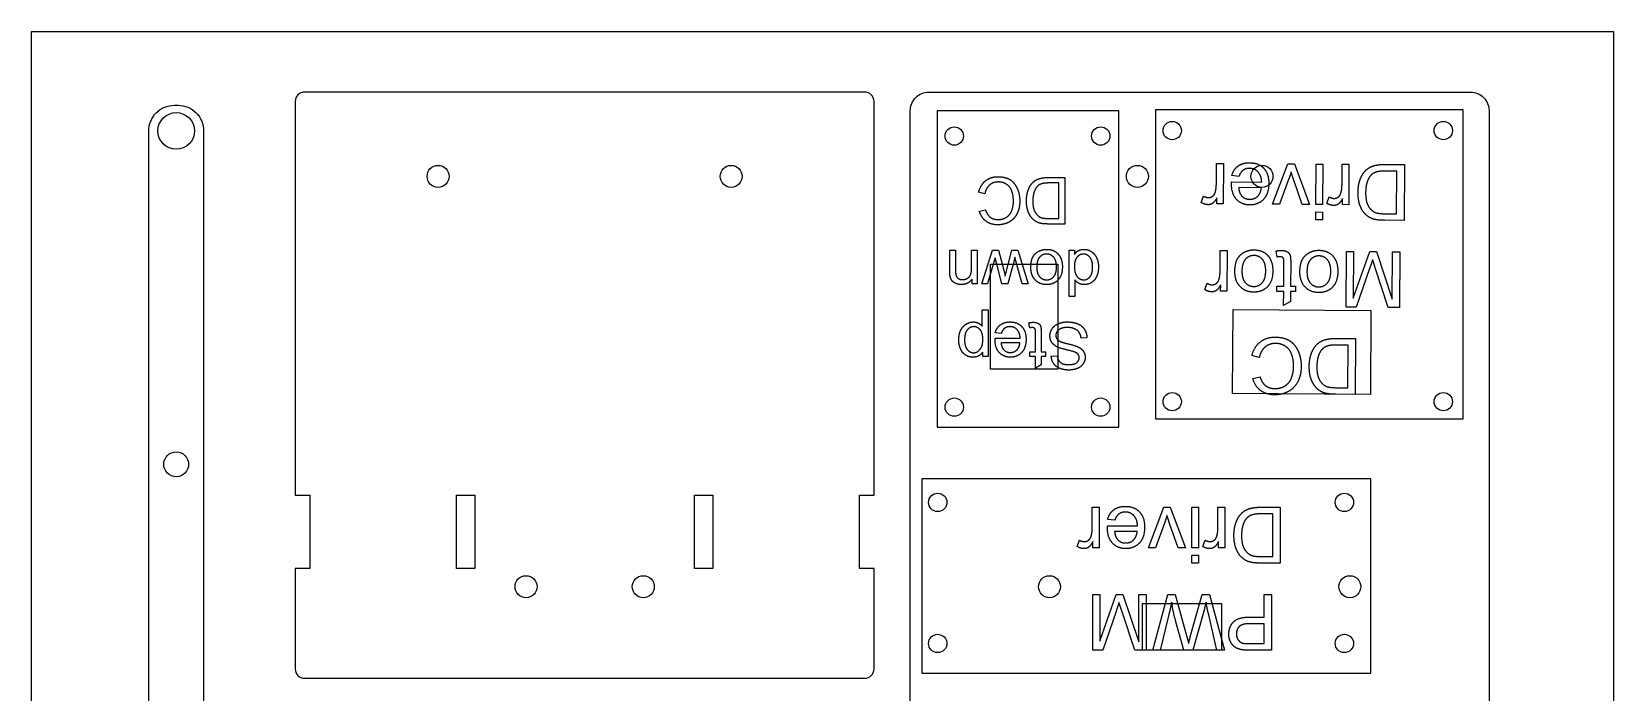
# Model space of a CAD drawing. Header units: inches. Extents: x -6.28 to 2.22, y -9.18 to 0.32.
# Drawn here: x -6.28 to 2.22, y -3.23 to 0.32 of the extents above; entities that cross this region are included whole.
import ezdxf

# ---------------------------------------------------------------- set-up
doc = ezdxf.new("R2010")
doc.units = ezdxf.units.IN
doc.layers.get('0').update_dxf_attribs({"linetype": 'CONTINUOUS'})

msp = doc.modelspace()

# ---------------------------------------------------------------- linework, layer by layer
for p, q in [((0.0896, -0.4969), (0.0903, -0.3832)), ((0.0903, -0.3832), (0.1272, -0.3834)), ((0.1272, -0.3834), (0.1258, -0.6007)), ((0.391, -0.6024), (0.4746, -0.3856)), ((0.4746, -0.3856), (0.509, -0.3859)), ((0.509, -0.3859), (0.5903, -0.6037)), ((0.624, -0.6039), (0.6254, -0.3866)), ((0.6254, -0.3866), (0.6623, -0.3868)), ((0.6623, -0.3868), (0.6609, -0.6042)), ((0.7649, -0.5013), (0.7656, -0.3875)), ((0.7656, -0.3875), (0.8024, -0.3877)), ((0.8024, -0.3877), (0.801, -0.6051)), ((0.9917, -0.389), (1.1, -0.3897)), ((1.0601, -0.4248), (0.996, -0.4244)), ((1.0586, -0.654), (1.0601, -0.4248)), ((1.1, -0.3897), (1.0981, -0.6897)), ((-0.8142, -0.4589), (-0.724, -0.4589)), ((-0.7571, -0.4884), (-0.8105, -0.4884)), ((-0.7571, -0.6794), (-0.7571, -0.4884)), ((-0.724, -0.4589), (-0.724, -0.7089)), ((0.1713, -0.4829), (0.3334, -0.484)), ((0.2106, -0.4539), (0.1726, -0.449)), ((0.478, -0.4704), (0.4288, -0.6027)), ((0.5514, -0.6035), (0.5056, -0.473)), ((-1.1546, -0.5466), (-1.1877, -0.5382)), ((0.0077, -0.593), (0.0206, -0.5589)), ((0.0926, -0.6005), (0.0928, -0.5676)), ((0.3312, -0.5143), (0.2098, -0.5135)), ((0.683, -0.5973), (0.6959, -0.5633)), ((0.7679, -0.6049), (0.7681, -0.5719)), ((-1.1834, -0.6404), (-1.1509, -0.6327)), ((-0.8096, -0.6794), (-0.7571, -0.6794)), ((0.1258, -0.6007), (0.0926, -0.6005)), ((0.4288, -0.6027), (0.391, -0.6024)), ((0.5903, -0.6037), (0.5514, -0.6035)), ((0.6235, -0.6866), (0.6238, -0.6442)), ((0.6238, -0.6442), (0.6606, -0.6445)), ((0.6609, -0.6042), (0.624, -0.6039)), ((0.6606, -0.6445), (0.6603, -0.6868)), ((0.801, -0.6051), (0.7679, -0.6049)), ((0.9956, -0.6536), (1.0586, -0.654)), ((-0.724, -0.7089), (-0.8101, -0.7089)), ((0.6603, -0.6868), (0.6235, -0.6866)), ((1.0981, -0.6897), (0.9947, -0.689)), ((-1.3427, -0.9605), (-1.3427, -0.8491)), ((-1.3427, -0.8491), (-1.312, -0.8491)), ((-1.312, -0.8491), (-1.312, -0.9593)), ((-1.2262, -0.948), (-1.2262, -0.8491)), ((-1.2262, -0.8491), (-1.1955, -0.8491)), ((-1.1955, -0.8491), (-1.1955, -1.0302)), ((-1.1698, -1.0302), (-1.1132, -0.8491)), ((-1.1132, -0.8491), (-1.0813, -0.8491)), ((-1.0813, -0.8491), (-1.0525, -0.9576)), ((-1.0455, -0.9884), (-1.0088, -0.8491)), ((-1.0088, -0.8491), (-0.9767, -0.8491)), ((-0.9767, -0.8491), (-0.9213, -1.0302)), ((-0.7008, -1.0991), (-0.7008, -0.8491)), ((-0.7008, -0.8491), (-0.6723, -0.8491)), ((-0.6723, -0.8491), (-0.6723, -0.872)), ((-1.1089, -0.9255), (-1.1399, -1.0302)), ((-1.0985, -0.8905), (-1.1089, -0.9255)), ((-1.0895, -0.9252), (-1.0985, -0.8905)), ((-1.0624, -1.0302), (-1.0895, -0.9252)), ((-1.002, -0.9241), (-1.0308, -1.0302)), ((-0.9819, -0.9257), (-0.9926, -0.8868)), ((-0.953, -1.0302), (-0.9819, -0.9257)), ((0.1097, -0.9653), (0.1104, -0.8515)), ((0.1104, -0.8515), (0.1473, -0.8518)), ((0.1473, -0.8518), (0.1459, -1.0691)), ((0.4157, -0.8864), (0.4106, -0.8539)), ((0.4518, -1.0424), (0.4526, -0.9153)), ((0.4892, -0.9176), (0.4884, -1.0426)), ((0.7869, -1.1559), (0.7888, -0.8559)), ((0.7888, -0.8559), (0.8271, -0.8561)), ((0.8271, -0.8561), (0.8254, -1.1072)), ((0.8254, -1.1072), (0.9142, -0.8567)), ((0.9142, -0.8567), (0.95, -0.8569)), ((0.95, -0.8569), (1.0352, -1.1129)), ((1.0352, -1.1129), (1.0368, -0.8575)), ((1.0368, -0.8575), (1.0751, -0.8577)), ((1.0751, -0.8577), (1.0731, -1.1577)), ((-1.2232, -1.0302), (-1.2232, -1.0045)), ((-1.0525, -0.9576), (-1.0455, -0.9884)), ((-0.6703, -1.0094), (-0.6703, -1.0991)), ((0.9134, -0.948), (0.8403, -1.1562)), ((1.0134, -1.1573), (0.9438, -0.9445)), ((-1.1955, -1.0302), (-1.2232, -1.0302)), ((-1.1399, -1.0302), (-1.1698, -1.0302)), ((-1.0308, -1.0302), (-1.0624, -1.0302)), ((-0.9213, -1.0302), (-0.953, -1.0302)), ((-0.6703, -1.0991), (-0.7008, -1.0991)), ((0.0278, -1.0614), (0.0407, -1.0273)), ((0.1127, -1.0689), (0.1129, -1.0359)), ((0.1459, -1.0691), (0.1127, -1.0689)), ((0.4146, -1.0708), (0.4147, -1.0422)), ((0.4516, -1.071), (0.4146, -1.0708)), ((0.4147, -1.0422), (0.4518, -1.0424)), ((0.4511, -1.147), (0.4516, -1.071)), ((0.4882, -1.0713), (0.4879, -1.1251)), ((0.5152, -1.0715), (0.4882, -1.0713)), ((0.4884, -1.0426), (0.5154, -1.0428)), ((0.5154, -1.0428), (0.5152, -1.0715)), ((-1.168, -1.258), (-1.168, -1.1699)), ((-1.168, -1.1699), (-1.1373, -1.1699)), ((-1.1373, -1.1699), (-1.1373, -1.4204)), ((0.4879, -1.1251), (0.4511, -1.147)), ((0.8403, -1.1562), (0.7869, -1.1559)), ((1.0731, -1.1577), (1.0134, -1.1573)), ((-0.9131, -1.2667), (-0.9175, -1.2396)), ((-1.0996, -1.322), (-0.9646, -1.322)), ((-1.067, -1.2976), (-1.0988, -1.2937)), ((-0.9663, -1.3472), (-1.0674, -1.3472)), ((-0.8822, -1.3965), (-0.8822, -1.2906)), ((-0.8517, -1.2923), (-0.8517, -1.3965)), ((-0.6058, -1.3196), (-0.637, -1.3223)), ((0.7296, -1.3237), (0.8379, -1.3244)), ((0.7979, -1.3596), (0.7339, -1.3592)), ((0.7965, -1.5888), (0.7979, -1.3596)), ((0.8379, -1.3244), (0.8359, -1.6244)), ((-1.1653, -1.4204), (-1.1653, -1.3969)), ((-1.1373, -1.4204), (-1.1653, -1.4204)), ((-0.9131, -1.4204), (-0.9131, -1.3965)), ((-0.9131, -1.3965), (-0.8822, -1.3965)), ((-0.8822, -1.4204), (-0.9131, -1.4204)), ((-0.8822, -1.4837), (-0.8822, -1.4204)), ((-0.8517, -1.3965), (-0.8292, -1.3965)), ((-0.8292, -1.4204), (-0.8517, -1.4204)), ((-0.8517, -1.4204), (-0.8517, -1.4652)), ((-0.8292, -1.3965), (-0.8292, -1.4204)), ((-0.7973, -1.4189), (-0.7655, -1.4165)), ((0.3205, -1.4263), (0.2809, -1.416)), ((-0.8517, -1.4652), (-0.8822, -1.4837)), ((0.2852, -1.5386), (0.3243, -1.5296)), ((0.7334, -1.5883), (0.7965, -1.5888)), ((0.8359, -1.6244), (0.7326, -1.6237)), ((-0.5775, -2.3446), (-0.5775, -2.2308)), ((-0.5775, -2.2308), (-0.5406, -2.2308)), ((-0.5406, -2.2308), (-0.5406, -2.4481)), ((-0.2754, -2.4481), (-0.1931, -2.2308)), ((-0.1931, -2.2308), (-0.1588, -2.2308)), ((-0.1588, -2.2308), (-0.0761, -2.4481)), ((-0.0423, -2.4481), (-0.0423, -2.2308)), ((-0.0423, -2.2308), (-0.0055, -2.2308)), ((-0.0055, -2.2308), (-0.0055, -2.4481)), ((0.0978, -2.3446), (0.0978, -2.2308)), ((0.0978, -2.2308), (0.1347, -2.2308)), ((0.1347, -2.2308), (0.1347, -2.4481)), ((0.324, -2.2308), (0.4322, -2.2308)), ((0.3925, -2.2662), (0.3285, -2.2662)), ((0.3925, -2.4954), (0.3925, -2.2662)), ((0.4322, -2.2308), (0.4322, -2.5308)), ((-0.4958, -2.3301), (-0.3337, -2.3301)), ((-0.4567, -2.3008), (-0.4948, -2.2961)), ((-0.3358, -2.3604), (-0.4571, -2.3604)), ((-0.1893, -2.3155), (-0.2376, -2.4481)), ((-0.115, -2.4481), (-0.1616, -2.318)), ((-0.6587, -2.4412), (-0.646, -2.407)), ((-0.5738, -2.4481), (-0.5738, -2.4152)), ((-0.5406, -2.4481), (-0.5738, -2.4481)), ((-0.2376, -2.4481), (-0.2754, -2.4481)), ((-0.0761, -2.4481), (-0.115, -2.4481)), ((-0.0055, -2.4481), (-0.0423, -2.4481)), ((0.0166, -2.4412), (0.0293, -2.407)), ((0.1015, -2.4481), (0.1015, -2.4152)), ((0.1347, -2.4481), (0.1015, -2.4481)), ((-0.0423, -2.5308), (-0.0423, -2.4885)), ((-0.0423, -2.4885), (-0.0055, -2.4885)), ((-0.0055, -2.5308), (-0.0423, -2.5308)), ((-0.0055, -2.4885), (-0.0055, -2.5308)), ((0.4322, -2.5308), (0.3289, -2.5308)), ((0.3295, -2.4954), (0.3925, -2.4954)), ((-0.5746, -2.999), (-0.5746, -2.699)), ((-0.5746, -2.699), (-0.5363, -2.699)), ((-0.5363, -2.699), (-0.5363, -2.9501)), ((-0.5363, -2.9501), (-0.4492, -2.699)), ((-0.4492, -2.699), (-0.4133, -2.699)), ((-0.4133, -2.699), (-0.3266, -2.9544)), ((-0.3266, -2.9544), (-0.3266, -2.699)), ((-0.3266, -2.699), (-0.2883, -2.699)), ((-0.2883, -2.699), (-0.2883, -2.999)), ((-0.2525, -2.999), (-0.1702, -2.699)), ((-0.1702, -2.699), (-0.132, -2.699)), ((-0.132, -2.699), (-0.0687, -2.9276)), ((-0.0505, -2.9276), (0.0131, -2.699)), ((0.0131, -2.699), (0.0536, -2.699)), ((0.0536, -2.699), (0.1333, -2.999)), ((0.3459, -2.821), (0.3459, -2.699)), ((0.3459, -2.699), (0.3856, -2.699)), ((0.3856, -2.699), (0.3856, -2.999)), ((-0.4494, -2.7903), (-0.5212, -2.999)), ((-0.3481, -2.999), (-0.4191, -2.7866)), ((0.0207, -2.7964), (-0.0364, -2.999)), ((0.0925, -2.999), (0.0469, -2.8024)), ((-0.1655, -2.8063), (-0.2126, -2.999)), ((-0.0843, -2.999), (-0.1273, -2.8472)), ((0.3459, -2.8564), (0.2683, -2.8564)), ((0.2689, -2.821), (0.3459, -2.821)), ((0.3459, -2.9636), (0.3459, -2.8564)), ((0.2691, -2.9636), (0.3459, -2.9636)), ((-0.5212, -2.999), (-0.5746, -2.999)), ((-0.2883, -2.999), (-0.3481, -2.999)), ((-0.2126, -2.999), (-0.2525, -2.999)), ((-0.0364, -2.999), (-0.0843, -2.999)), ((0.1333, -2.999), (0.0925, -2.999)), ((0.3856, -2.999), (0.2724, -2.999))]:
    msp.add_line(p, q)
for points in [[(2.2232, 0.3247), (2.2232, -9.1753), (-6.2768, -9.1753), (-6.2768, 0.3247)], [(-1.4098, -1.7997), (-0.4343, -1.7997), (-0.4343, -0.1), (-1.4098, -0.1)], [(-0.2379, -1.7554), (1.4154, -1.7554), (1.4154, -0.0958), (-0.2379, -0.0958)], [(-1.1238, -0.9255), (-0.7627, -0.9255), (-0.7627, -1.4893), (-1.1238, -1.4893)], [(0.1799, -1.1688), (0.9203, -1.1736), (0.9174, -1.6249), (0.177, -1.6202)], [(0.9196, -2.0787), (-1.4933, -2.0787), (-1.4933, -3.1228), (0.9196, -3.1228)], [(-3.9941, -2.5591), (-3.9941, -2.1654), (-3.8957, -2.1654), (-3.8957, -2.5591)], [(-2.7146, -2.5591), (-2.7146, -2.1654), (-2.6161, -2.1654), (-2.6161, -2.5591)], [(-0.3066, -2.7471), (0.1176, -2.7471), (0.1176, -2.999), (-0.3066, -2.999)]]:
    msp.add_lwpolyline(points, close=True)
for points in [[(-4.7815, -2.5591), (-4.8602, -2.5591), (-4.8602, -3.0996, 0.414214), (-4.8102, -3.1496), (-1.8, -3.1496, 0.414214), (-1.75, -3.0996), (-1.75, -2.5591), (-1.8287, -2.5591), (-1.8287, -2.1654), (-1.75, -2.1654), (-1.75, -0.05, 0.414214), (-1.8, 0), (-4.8102, 0, 0.414214), (-4.8602, -0.05), (-4.8602, -2.1654), (-4.7815, -2.1654)], [(-5.3524, -3.7913, -0.414214), (-5.4902, -3.9291), (-5.5098, -3.9291, -0.414214), (-5.6476, -3.7913), (-5.6476, -0.2087, -0.414214), (-5.5098, -0.0709), (-5.4902, -0.0709, -0.414214), (-5.3524, -0.2087)]]:
    msp.add_lwpolyline(points, format="xyb", close=True)
msp.add_lwpolyline([(-1.5551, -5.4118), (-1.5551, -0.1, -0.414214), (-1.4551, 0), (1.4551, 0, -0.414214), (1.5551, -0.1), (1.5551, -5.4118, -0.414214)], format="xyb")
for centre, radius in [((-5.5, -0.2087), 0.0984), ((-0.1476, -0.2067), 0.0492), ((1.3091, -0.2067), 0.0492), ((-1.3189, -0.2362), 0.0492), ((-0.5315, -0.2362), 0.0492), ((-4.0925, -0.4528), 0.0591), ((-2.5177, -0.4528), 0.0591), ((-0.3346, -0.4528), 0.0591), ((0.3346, -0.4528), 0.0591), ((-0.1476, -1.6634), 0.0492), ((1.3091, -1.6634), 0.0492), ((-1.3189, -1.6929), 0.0492), ((-0.5315, -1.6929), 0.0492), ((-5.5, -2), 0.0669), ((-1.4075, -2.2047), 0.0492), ((0.7776, -2.2047), 0.0492), ((-3.6201, -2.6575), 0.0591), ((-2.9902, -2.6575), 0.0591), ((-0.8071, -2.6575), 0.0591), ((0.8071, -2.6575), 0.0591), ((-1.4075, -2.9626), 0.0492), ((0.7776, -2.9626), 0.0492)]:
    msp.add_circle(centre, radius)
for points in [[(0.1726, -0.449), (0.1818, -0.4157), (0.2063, -0.3974)], [(0.2063, -0.3974), (0.2307, -0.3792), (0.2686, -0.3794)], [(0.2335, -0.4201), (0.2191, -0.4307), (0.2106, -0.4539)], [(0.2682, -0.4097), (0.2479, -0.4096), (0.2335, -0.4201)], [(0.3135, -0.429), (0.2954, -0.4099), (0.2682, -0.4097)], [(0.2686, -0.3794), (0.3163, -0.3797), (0.344, -0.4093)], [(0.344, -0.4093), (0.3718, -0.4388), (0.3714, -0.4918)], [(0.8801, -0.4356), (0.8927, -0.4184), (0.9076, -0.4086)], [(0.9076, -0.4086), (0.9225, -0.3987), (0.9435, -0.3938)], [(0.9435, -0.3938), (0.9645, -0.3888), (0.9917, -0.389)], [(0.996, -0.4244), (0.9663, -0.4242), (0.9494, -0.4296)], [(-1.1877, -0.5382), (-1.1773, -0.4975), (-1.1503, -0.4761)], [(-1.1285, -0.499), (-1.1478, -0.515), (-1.1546, -0.5466)], [(-1.1503, -0.4761), (-1.1232, -0.4547), (-1.0842, -0.4547)], [(-1.0815, -0.483), (-1.1093, -0.483), (-1.1285, -0.499)], [(-1.0842, -0.4547), (-1.0438, -0.4547), (-1.0184, -0.4711)], [(-1.039, -0.4947), (-1.0586, -0.483), (-1.0815, -0.483)], [(-1.0101, -0.5303), (-1.0194, -0.5065), (-1.039, -0.4947)], [(-1.0184, -0.4711), (-0.9931, -0.4876), (-0.9799, -0.5188)], [(-0.9241, -0.5348), (-0.9174, -0.5128), (-0.907, -0.4984)], [(-0.907, -0.4984), (-0.8966, -0.484), (-0.8842, -0.4757)], [(-0.8717, -0.506), (-0.8835, -0.5178), (-0.89, -0.5376)], [(-0.8842, -0.4757), (-0.8719, -0.4675), (-0.8544, -0.4632)], [(-0.8493, -0.493), (-0.8633, -0.4976), (-0.8717, -0.506)], [(-0.8544, -0.4632), (-0.8369, -0.4589), (-0.8142, -0.4589)], [(-0.8105, -0.4884), (-0.8352, -0.4884), (-0.8493, -0.493)], [(0.0832, -0.5399), (0.0894, -0.5203), (0.0896, -0.4969)], [(0.1711, -0.4928), (0.1711, -0.4895), (0.1713, -0.4829)], [(0.1981, -0.5764), (0.1707, -0.5466), (0.1711, -0.4928)], [(0.3334, -0.484), (0.3316, -0.4482), (0.3135, -0.429)], [(0.3714, -0.4918), (0.3711, -0.5466), (0.3426, -0.5767)], [(0.4919, -0.4291), (0.4869, -0.4463), (0.478, -0.4704)], [(0.5056, -0.473), (0.4981, -0.4519), (0.4919, -0.4291)], [(0.7585, -0.5442), (0.7647, -0.5246), (0.7649, -0.5013)], [(0.851, -0.5397), (0.8512, -0.5055), (0.8594, -0.4792)], [(0.8594, -0.4792), (0.8675, -0.4528), (0.8801, -0.4356)], [(0.9002, -0.4828), (0.8921, -0.5066), (0.8919, -0.5406)], [(0.9224, -0.445), (0.9082, -0.459), (0.9002, -0.4828)], [(0.9494, -0.4296), (0.9325, -0.435), (0.9224, -0.445)], [(-1.0008, -0.586), (-1.0008, -0.5541), (-1.0101, -0.5303)], [(-1.0086, -0.634), (-1.0008, -0.6107), (-1.0008, -0.586)], [(-0.9667, -0.5858), (-0.9667, -0.6249), (-0.9816, -0.6539)], [(-0.9799, -0.5188), (-0.9667, -0.55), (-0.9667, -0.5858)], [(-0.9307, -0.5853), (-0.9307, -0.5568), (-0.9241, -0.5348)], [(-0.9209, -0.6447), (-0.9307, -0.6187), (-0.9307, -0.5853)], [(-0.89, -0.5376), (-0.8966, -0.5575), (-0.8966, -0.5858)], [(-0.8966, -0.5858), (-0.8966, -0.625), (-0.8837, -0.6461)], [(0.0455, -0.6051), (0.0269, -0.605), (0.0077, -0.593)], [(0.0206, -0.5589), (0.0341, -0.567), (0.0476, -0.5671)], [(0.0476, -0.5671), (0.0597, -0.5671), (0.0693, -0.5599)], [(0.0928, -0.5676), (0.08, -0.5906), (0.0692, -0.5979)], [(0.0693, -0.5599), (0.079, -0.5527), (0.0832, -0.5399)], [(0.2692, -0.6066), (0.2256, -0.6063), (0.1981, -0.5764)], [(0.2098, -0.5135), (0.2121, -0.5409), (0.2235, -0.5547)], [(0.2235, -0.5547), (0.2409, -0.5761), (0.269, -0.5763)], [(0.269, -0.5763), (0.2943, -0.5764), (0.3117, -0.5596)], [(0.3426, -0.5767), (0.3142, -0.6068), (0.2692, -0.6066)], [(0.3117, -0.5596), (0.3291, -0.5427), (0.3312, -0.5143)], [(0.6959, -0.5633), (0.7094, -0.5713), (0.7229, -0.5714)], [(0.7229, -0.5714), (0.735, -0.5715), (0.7446, -0.5643)], [(0.7681, -0.5719), (0.7553, -0.5949), (0.7445, -0.6022)], [(0.7446, -0.5643), (0.7543, -0.5571), (0.7585, -0.5442)], [(0.8623, -0.6111), (0.8507, -0.5798), (0.851, -0.5397)], [(0.8919, -0.5406), (0.8916, -0.5876), (0.9069, -0.613)], [(-1.1478, -0.6941), (-1.1734, -0.675), (-1.1834, -0.6404)], [(-1.1509, -0.6327), (-1.1422, -0.66), (-1.1256, -0.6724)], [(-1.1256, -0.6724), (-1.1091, -0.6849), (-1.084, -0.6849)], [(-1.084, -0.6849), (-1.0552, -0.6849), (-1.0358, -0.6711)], [(-1.0358, -0.6711), (-1.0165, -0.6573), (-1.0086, -0.634)], [(-0.9816, -0.6539), (-0.9965, -0.683), (-1.0241, -0.6981)], [(-0.8913, -0.6874), (-0.9111, -0.6707), (-0.9209, -0.6447)], [(-0.8837, -0.6461), (-0.8708, -0.6671), (-0.8524, -0.6743)], [(-0.8524, -0.6743), (-0.8391, -0.6794), (-0.8096, -0.6794)], [(0.0692, -0.5979), (0.0584, -0.6052), (0.0455, -0.6051)], [(0.7208, -0.6095), (0.7022, -0.6093), (0.683, -0.5973)], [(0.7445, -0.6022), (0.7337, -0.6095), (0.7208, -0.6095)], [(0.8975, -0.6626), (0.8739, -0.6424), (0.8623, -0.6111)], [(0.9413, -0.6843), (0.9156, -0.6782), (0.8975, -0.6626)], [(0.9069, -0.613), (0.9222, -0.6384), (0.9442, -0.6471)], [(0.9442, -0.6471), (0.9602, -0.6534), (0.9956, -0.6536)], [(-1.0847, -0.7132), (-1.1222, -0.7132), (-1.1478, -0.6941)], [(-1.0241, -0.6981), (-1.0516, -0.7132), (-1.0847, -0.7132)], [(-0.8546, -0.7053), (-0.8761, -0.7004), (-0.8913, -0.6874)], [(-0.8101, -0.7089), (-0.8393, -0.7089), (-0.8546, -0.7053)], [(0.9947, -0.689), (0.9597, -0.6888), (0.9413, -0.6843)], [(-0.8663, -0.8561), (-0.8463, -0.845), (-0.8226, -0.845)], [(-0.8226, -0.845), (-0.7846, -0.845), (-0.7611, -0.8694)], [(-0.6723, -0.872), (-0.6551, -0.845), (-0.6217, -0.845)], [(-0.6217, -0.845), (-0.6, -0.845), (-0.5819, -0.857)], [(0.2392, -0.8607), (0.2633, -0.8476), (0.2918, -0.8478)], [(0.2918, -0.8478), (0.3374, -0.8481), (0.3654, -0.8775)], [(-0.9926, -0.8868), (-0.9933, -0.8897), (-1.002, -0.9241)], [(-0.9073, -0.9422), (-0.9073, -0.9073), (-0.8969, -0.8872)], [(-0.8969, -0.8872), (-0.8864, -0.8672), (-0.8663, -0.8561)], [(-0.8606, -0.8876), (-0.8758, -0.905), (-0.8758, -0.9407)], [(-0.8226, -0.8703), (-0.8454, -0.8703), (-0.8606, -0.8876)], [(-0.7844, -0.8876), (-0.7996, -0.8703), (-0.8226, -0.8703)], [(-0.7692, -0.9397), (-0.7692, -0.9049), (-0.7844, -0.8876)], [(-0.7611, -0.8694), (-0.7377, -0.8938), (-0.7377, -0.9397)], [(-0.6588, -0.8867), (-0.6729, -0.9032), (-0.6729, -0.9369)], [(-0.6246, -0.8703), (-0.6447, -0.8703), (-0.6588, -0.8867)], [(-0.59, -0.8875), (-0.6046, -0.8703), (-0.6246, -0.8703)], [(-0.5753, -0.9395), (-0.5753, -0.9047), (-0.59, -0.8875)], [(-0.5819, -0.857), (-0.5637, -0.8689), (-0.5537, -0.8903)], [(-0.5537, -0.8903), (-0.5438, -0.9117), (-0.5438, -0.9395)], [(0.1893, -0.9638), (0.1896, -0.9218), (0.2023, -0.8978)], [(0.2023, -0.8978), (0.2151, -0.8739), (0.2392, -0.8607)], [(0.2458, -0.8986), (0.2275, -0.9194), (0.2272, -0.9622)], [(0.2916, -0.8781), (0.2642, -0.8779), (0.2458, -0.8986)], [(0.3373, -0.8991), (0.3192, -0.8782), (0.2916, -0.8781)], [(0.3551, -0.9618), (0.3554, -0.92), (0.3373, -0.8991)], [(0.3654, -0.8775), (0.3933, -0.907), (0.3929, -0.962)], [(0.4106, -0.8539), (0.4262, -0.8507), (0.4385, -0.8508)], [(0.4319, -0.8851), (0.4258, -0.8851), (0.4157, -0.8864)], [(0.4445, -0.8878), (0.4401, -0.8852), (0.4319, -0.8851)], [(0.4385, -0.8508), (0.4585, -0.8509), (0.4695, -0.8573)], [(0.4508, -0.895), (0.4489, -0.8905), (0.4445, -0.8878)], [(0.4526, -0.9153), (0.4527, -0.8996), (0.4508, -0.895)], [(0.4695, -0.8573), (0.4806, -0.8637), (0.485, -0.8741)], [(0.485, -0.8741), (0.4894, -0.8844), (0.4892, -0.9176)], [(0.5388, -0.966), (0.5391, -0.9241), (0.5518, -0.9001)], [(0.5518, -0.9001), (0.5646, -0.8761), (0.5887, -0.863)], [(0.5953, -0.9009), (0.577, -0.9216), (0.5767, -0.9644)], [(0.5887, -0.863), (0.6128, -0.8498), (0.6413, -0.85)], [(0.6411, -0.8803), (0.6137, -0.8801), (0.5953, -0.9009)], [(0.6868, -0.9014), (0.6687, -0.8805), (0.6411, -0.8803)], [(0.6413, -0.85), (0.6869, -0.8503), (0.7149, -0.8798)], [(0.7046, -0.964), (0.7049, -0.9223), (0.6868, -0.9014)], [(0.7149, -0.8798), (0.7428, -0.9092), (0.7425, -0.9642)], [(0.9297, -0.9), (0.9245, -0.9163), (0.9134, -0.948)], [(0.9438, -0.9445), (0.9341, -0.9147), (0.9297, -0.9)], [(-1.341, -0.9903), (-1.3427, -0.9818), (-1.3427, -0.9605)], [(-1.3315, -1.013), (-1.3383, -1.0034), (-1.341, -0.9903)], [(-1.3109, -1.0284), (-1.3246, -1.0225), (-1.3315, -1.013)], [(-1.312, -0.9593), (-1.312, -0.978), (-1.3084, -0.9873)], [(-1.3084, -0.9873), (-1.3049, -0.9966), (-1.2957, -1.0022)], [(-1.2957, -1.0022), (-1.2866, -1.0077), (-1.2743, -1.0077)], [(-1.2232, -1.0045), (-1.2431, -1.0343), (-1.2808, -1.0343)], [(-1.2743, -1.0077), (-1.2547, -1.0077), (-1.2405, -0.9953)], [(-1.2405, -0.9953), (-1.2262, -0.9828), (-1.2262, -0.948)], [(-0.8836, -1.0098), (-0.9073, -0.9854), (-0.9073, -0.9422)], [(-0.8226, -1.0343), (-0.8599, -1.0343), (-0.8836, -1.0098)], [(-0.8758, -0.9407), (-0.8758, -0.9743), (-0.8605, -0.9916)], [(-0.8605, -0.9916), (-0.8453, -1.0089), (-0.8226, -1.0089)], [(-0.8226, -1.0089), (-0.7996, -1.0089), (-0.7844, -0.9917)], [(-0.7656, -1.0142), (-0.789, -1.0343), (-0.8226, -1.0343)], [(-0.7844, -0.9917), (-0.7692, -0.9744), (-0.7692, -0.9397)], [(-0.7377, -0.9397), (-0.7377, -0.99), (-0.7656, -1.0142)], [(-0.6729, -0.9369), (-0.6729, -0.9741), (-0.6585, -0.9915)], [(-0.6495, -1.0274), (-0.6623, -1.0205), (-0.6703, -1.0094)], [(-0.6585, -0.9915), (-0.6442, -1.0089), (-0.6232, -1.0089)], [(-0.6232, -1.0089), (-0.6028, -1.0089), (-0.589, -0.9922)], [(-0.589, -0.9922), (-0.5753, -0.9755), (-0.5753, -0.9395)], [(-0.5528, -0.9887), (-0.5618, -1.0108), (-0.5799, -1.0225)], [(-0.5438, -0.9395), (-0.5438, -0.9666), (-0.5528, -0.9887)], [(0.0894, -1.0283), (0.0991, -1.0211), (0.1033, -1.0082)], [(0.1033, -1.0082), (0.1095, -0.9886), (0.1097, -0.9653)], [(0.2172, -1.0451), (0.189, -1.0155), (0.1893, -0.9638)], [(0.2272, -0.9622), (0.2269, -1.0025), (0.2451, -1.0234)], [(0.3365, -1.0241), (0.3548, -1.0035), (0.3551, -0.9618)], [(0.3929, -0.962), (0.3926, -1.0224), (0.3588, -1.0512)], [(0.5668, -1.0473), (0.5385, -1.0178), (0.5388, -0.966)], [(0.5767, -0.9644), (0.5764, -1.0047), (0.5946, -1.0256)], [(0.686, -1.0263), (0.7043, -1.0057), (0.7046, -0.964)], [(0.7425, -0.9642), (0.7421, -1.0246), (0.7083, -1.0535)], [(-1.2808, -1.0343), (-1.2972, -1.0343), (-1.3109, -1.0284)], [(-0.6203, -1.0343), (-0.6367, -1.0343), (-0.6495, -1.0274)], [(-0.5799, -1.0225), (-0.598, -1.0343), (-0.6203, -1.0343)], [(0.0656, -1.0735), (0.047, -1.0734), (0.0278, -1.0614)], [(0.0407, -1.0273), (0.0542, -1.0353), (0.0677, -1.0354)], [(0.0893, -1.0663), (0.0785, -1.0736), (0.0656, -1.0735)], [(0.0677, -1.0354), (0.0798, -1.0355), (0.0894, -1.0283)], [(0.1129, -1.0359), (0.1001, -1.059), (0.0893, -1.0663)], [(0.2903, -1.0749), (0.2455, -1.0746), (0.2172, -1.0451)], [(0.2451, -1.0234), (0.2633, -1.0443), (0.2905, -1.0444)], [(0.3588, -1.0512), (0.3306, -1.0752), (0.2903, -1.0749)], [(0.2905, -1.0444), (0.3181, -1.0446), (0.3365, -1.0241)], [(0.6398, -1.0772), (0.595, -1.0769), (0.5668, -1.0473)], [(0.5946, -1.0256), (0.6128, -1.0465), (0.64, -1.0467)], [(0.7083, -1.0535), (0.6801, -1.0774), (0.6398, -1.0772)], [(0.64, -1.0467), (0.6676, -1.0469), (0.686, -1.0263)], [(-1.2846, -1.2811), (-1.2746, -1.2589), (-1.2556, -1.247)], [(-1.2556, -1.247), (-1.2366, -1.2352), (-1.2156, -1.2352)], [(-1.2135, -1.2604), (-1.234, -1.2604), (-1.2486, -1.2777)], [(-1.2156, -1.2352), (-1.2002, -1.2352), (-1.188, -1.2417)], [(-1.1793, -1.2771), (-1.1934, -1.2604), (-1.2135, -1.2604)], [(-1.188, -1.2417), (-1.1758, -1.2482), (-1.168, -1.258)], [(-1.0988, -1.2937), (-1.0913, -1.2659), (-1.071, -1.2505)], [(-1.071, -1.2505), (-1.0507, -1.2352), (-1.0191, -1.2352)], [(-1.0481, -1.2693), (-1.0601, -1.2782), (-1.067, -1.2976)], [(-1.0193, -1.2604), (-1.0362, -1.2604), (-1.0481, -1.2693)], [(-0.9814, -1.2763), (-0.9966, -1.2604), (-1.0193, -1.2604)], [(-1.0191, -1.2352), (-0.9794, -1.2352), (-0.9561, -1.2597)], [(-0.9561, -1.2597), (-0.9328, -1.2841), (-0.9328, -1.3283)], [(-0.9175, -1.2396), (-0.9045, -1.2369), (-0.8943, -1.2369)], [(-0.8996, -1.2655), (-0.9047, -1.2655), (-0.9131, -1.2667)], [(-0.8891, -1.2678), (-0.8928, -1.2655), (-0.8996, -1.2655)], [(-0.8943, -1.2369), (-0.8776, -1.2369), (-0.8684, -1.2422)], [(-0.8838, -1.2737), (-0.8854, -1.27), (-0.8891, -1.2678)], [(-0.8822, -1.2906), (-0.8822, -1.2775), (-0.8838, -1.2737)], [(-0.8684, -1.2422), (-0.8592, -1.2475), (-0.8554, -1.2561)], [(-0.8554, -1.2561), (-0.8517, -1.2647), (-0.8517, -1.2923)], [(-0.8048, -1.3099), (-0.8048, -1.2899), (-0.7933, -1.2723)], [(-0.7933, -1.2723), (-0.7819, -1.2546), (-0.7605, -1.2448)], [(-0.7442, -1.2703), (-0.7587, -1.2759), (-0.7658, -1.2858)], [(-0.7605, -1.2448), (-0.7391, -1.235), (-0.7123, -1.235)], [(-0.7108, -1.2647), (-0.7297, -1.2647), (-0.7442, -1.2703)], [(-0.7123, -1.235), (-0.6784, -1.235), (-0.6555, -1.2449)], [(-0.6724, -1.2721), (-0.6895, -1.2647), (-0.7108, -1.2647)], [(-0.6473, -1.2916), (-0.6554, -1.2795), (-0.6724, -1.2721)], [(-0.6555, -1.2449), (-0.6325, -1.2548), (-0.6195, -1.2747)], [(-0.6195, -1.2747), (-0.6064, -1.2945), (-0.6058, -1.3196)], [(-1.2945, -1.3312), (-1.2945, -1.3034), (-1.2846, -1.2811)], [(-1.2855, -1.3789), (-1.2945, -1.3571), (-1.2945, -1.3312)], [(-1.2486, -1.2777), (-1.2632, -1.295), (-1.2632, -1.3314)], [(-1.2632, -1.3314), (-1.2632, -1.366), (-1.2489, -1.3832)], [(-1.1802, -1.3821), (-1.1651, -1.3638), (-1.1651, -1.3288)], [(-1.1651, -1.3288), (-1.1651, -1.2939), (-1.1793, -1.2771)], [(-1.0998, -1.3302), (-1.0998, -1.3274), (-1.0996, -1.322)], [(-1.0768, -1.3998), (-1.0998, -1.375), (-1.0998, -1.3302)], [(-1.0674, -1.3472), (-1.0653, -1.3701), (-1.0558, -1.3815)], [(-0.9822, -1.3851), (-0.9678, -1.3709), (-0.9663, -1.3472)], [(-0.9646, -1.322), (-0.9663, -1.2921), (-0.9814, -1.2763)], [(-0.9328, -1.3283), (-0.9328, -1.374), (-0.9564, -1.3992)], [(-0.7944, -1.3454), (-0.8048, -1.33), (-0.8048, -1.3099)], [(-0.7621, -1.3709), (-0.784, -1.3609), (-0.7944, -1.3454)], [(-0.7658, -1.2858), (-0.7729, -1.2956), (-0.7729, -1.3072)], [(-0.7729, -1.3072), (-0.7729, -1.3189), (-0.7661, -1.3277)], [(-0.7661, -1.3277), (-0.7592, -1.3365), (-0.7435, -1.3425)], [(-0.7435, -1.3425), (-0.7335, -1.3464), (-0.699, -1.3546)], [(-0.699, -1.3546), (-0.6646, -1.3629), (-0.6508, -1.3703)], [(-0.637, -1.3223), (-0.6392, -1.3036), (-0.6473, -1.2916)], [(0.2809, -1.416), (0.2936, -1.3672), (0.3262, -1.3417)], [(0.3262, -1.3417), (0.3588, -1.3162), (0.4057, -1.3165)], [(0.4088, -1.3505), (0.3754, -1.3503), (0.3522, -1.3694)], [(0.4057, -1.3165), (0.4542, -1.3168), (0.4845, -1.3368)], [(0.4596, -1.365), (0.4362, -1.3507), (0.4088, -1.3505)], [(0.4845, -1.3368), (0.5147, -1.3567), (0.5303, -1.3943)], [(0.618, -1.3704), (0.6306, -1.3532), (0.6455, -1.3433)], [(0.6455, -1.3433), (0.6604, -1.3335), (0.6814, -1.3285)], [(0.6814, -1.3285), (0.7024, -1.3235), (0.7296, -1.3237)], [(0.7339, -1.3592), (0.7042, -1.359), (0.6873, -1.3644)], [(-1.2587, -1.4125), (-1.2765, -1.4006), (-1.2855, -1.3789)], [(-1.2178, -1.4245), (-1.241, -1.4245), (-1.2587, -1.4125)], [(-1.2489, -1.3832), (-1.2347, -1.4004), (-1.2149, -1.4004)], [(-1.1876, -1.4176), (-1.2001, -1.4245), (-1.2178, -1.4245)], [(-1.2149, -1.4004), (-1.1953, -1.4004), (-1.1802, -1.3821)], [(-1.1653, -1.3969), (-1.1752, -1.4107), (-1.1876, -1.4176)], [(-1.0174, -1.4245), (-1.0537, -1.4245), (-1.0768, -1.3998)], [(-1.0558, -1.3815), (-1.0411, -1.3992), (-1.0178, -1.3992)], [(-1.0178, -1.3992), (-0.9966, -1.3992), (-0.9822, -1.3851)], [(-0.9564, -1.3992), (-0.9799, -1.4245), (-1.0174, -1.4245)], [(-0.785, -1.4582), (-0.7964, -1.4409), (-0.7973, -1.4189)], [(-0.7655, -1.4165), (-0.763, -1.4402), (-0.7482, -1.4523)], [(-0.7068, -1.3869), (-0.7471, -1.3778), (-0.7621, -1.3709)], [(-0.6569, -1.4047), (-0.6665, -1.396), (-0.7068, -1.3869)], [(-0.6609, -1.4534), (-0.6472, -1.4424), (-0.6472, -1.4269)], [(-0.6472, -1.4269), (-0.6472, -1.4134), (-0.6569, -1.4047)], [(-0.6508, -1.3703), (-0.6329, -1.3796), (-0.6241, -1.3935)], [(-0.6153, -1.4247), (-0.6153, -1.4436), (-0.626, -1.46)], [(-0.6241, -1.3935), (-0.6153, -1.4074), (-0.6153, -1.4247)], [(0.3522, -1.3694), (0.3289, -1.3885), (0.3205, -1.4263)], [(0.494, -1.4079), (0.4831, -1.3792), (0.4596, -1.365)], [(0.5048, -1.4747), (0.505, -1.4365), (0.494, -1.4079)], [(0.5303, -1.3943), (0.546, -1.4318), (0.5457, -1.4748)], [(0.5889, -1.4745), (0.5891, -1.4403), (0.5972, -1.4139)], [(0.5972, -1.4139), (0.6054, -1.3876), (0.618, -1.3704)], [(0.638, -1.4176), (0.63, -1.4414), (0.6298, -1.4753)], [(0.6603, -1.3798), (0.6461, -1.3938), (0.638, -1.4176)], [(0.6873, -1.3644), (0.6704, -1.3698), (0.6603, -1.3798)], [(-0.7523, -1.4846), (-0.7736, -1.4756), (-0.785, -1.4582)], [(-0.7033, -1.4935), (-0.7311, -1.4935), (-0.7523, -1.4846)], [(-0.7482, -1.4523), (-0.7335, -1.4644), (-0.7047, -1.4644)], [(-0.7047, -1.4644), (-0.6747, -1.4644), (-0.6609, -1.4534)], [(-0.6574, -1.485), (-0.6781, -1.4935), (-0.7033, -1.4935)], [(-0.626, -1.46), (-0.6368, -1.4765), (-0.6574, -1.485)], [(0.3243, -1.5296), (0.3346, -1.5625), (0.3543, -1.5775)], [(0.495, -1.5323), (0.5046, -1.5044), (0.5048, -1.4747)], [(0.5457, -1.4748), (0.5454, -1.5217), (0.5273, -1.5564)], [(0.6002, -1.5458), (0.5886, -1.5146), (0.5889, -1.4745)], [(0.6298, -1.4753), (0.6295, -1.5224), (0.6448, -1.5478)], [(0.3275, -1.6033), (0.297, -1.5802), (0.2852, -1.5386)], [(0.4031, -1.6267), (0.3581, -1.6265), (0.3275, -1.6033)], [(0.3543, -1.5775), (0.3741, -1.5926), (0.4041, -1.5928)], [(0.476, -1.6091), (0.4428, -1.627), (0.4031, -1.6267)], [(0.4041, -1.5928), (0.4387, -1.593), (0.4621, -1.5766)], [(0.4621, -1.5766), (0.4854, -1.5602), (0.495, -1.5323)], [(0.5273, -1.5564), (0.5091, -1.5912), (0.476, -1.6091)], [(0.6354, -1.5973), (0.6117, -1.5771), (0.6002, -1.5458)], [(0.6792, -1.6191), (0.6535, -1.613), (0.6354, -1.5973)], [(0.6448, -1.5478), (0.6601, -1.5731), (0.6821, -1.5819)], [(0.6821, -1.5819), (0.698, -1.5881), (0.7334, -1.5883)], [(0.7326, -1.6237), (0.6976, -1.6235), (0.6792, -1.6191)], [(-0.4948, -2.2961), (-0.4858, -2.2627), (-0.4614, -2.2443)], [(-0.4614, -2.2443), (-0.4371, -2.2259), (-0.3992, -2.2259)], [(-0.434, -2.2668), (-0.4483, -2.2775), (-0.4567, -2.3008)], [(-0.3994, -2.2562), (-0.4197, -2.2562), (-0.434, -2.2668)], [(-0.354, -2.2752), (-0.3722, -2.2562), (-0.3994, -2.2562)], [(-0.3992, -2.2259), (-0.3515, -2.2259), (-0.3236, -2.2553)], [(-0.3337, -2.3301), (-0.3358, -2.2943), (-0.354, -2.2752)], [(-0.3236, -2.2553), (-0.2957, -2.2846), (-0.2957, -2.3376)], [(-0.1755, -2.2742), (-0.1805, -2.2914), (-0.1893, -2.3155)], [(-0.1616, -2.318), (-0.1692, -2.2969), (-0.1755, -2.2742)], [(0.1922, -2.3219), (0.2002, -2.2955), (0.2126, -2.2782)], [(0.2126, -2.2782), (0.2251, -2.2609), (0.24, -2.251)], [(0.255, -2.2873), (0.2409, -2.3014), (0.233, -2.3253)], [(0.24, -2.251), (0.2548, -2.2411), (0.2758, -2.2359)], [(0.2819, -2.2718), (0.265, -2.2773), (0.255, -2.2873)], [(0.2758, -2.2359), (0.2968, -2.2308), (0.324, -2.2308)], [(0.3285, -2.2662), (0.2988, -2.2662), (0.2819, -2.2718)], [(-0.5836, -2.3876), (-0.5775, -2.3679), (-0.5775, -2.3446)], [(-0.496, -2.3399), (-0.496, -2.3366), (-0.4958, -2.3301)], [(-0.4684, -2.4234), (-0.496, -2.3937), (-0.496, -2.3399)], [(-0.4571, -2.3604), (-0.4547, -2.3878), (-0.4432, -2.4015)], [(-0.3549, -2.4058), (-0.3376, -2.3888), (-0.3358, -2.3604)], [(-0.2957, -2.3376), (-0.2957, -2.3925), (-0.3239, -2.4228)], [(0.0917, -2.3876), (0.0978, -2.3679), (0.0978, -2.3446)], [(0.1842, -2.3825), (0.1842, -2.3483), (0.1922, -2.3219)], [(0.233, -2.3253), (0.2251, -2.3491), (0.2251, -2.3831)], [(-0.6208, -2.4531), (-0.6395, -2.4531), (-0.6587, -2.4412)], [(-0.646, -2.407), (-0.6325, -2.415), (-0.619, -2.415)], [(-0.5972, -2.4457), (-0.608, -2.4531), (-0.6208, -2.4531)], [(-0.619, -2.415), (-0.6069, -2.415), (-0.5973, -2.4077)], [(-0.5973, -2.4077), (-0.5877, -2.4005), (-0.5836, -2.3876)], [(-0.5738, -2.4152), (-0.5865, -2.4383), (-0.5972, -2.4457)], [(-0.3972, -2.4531), (-0.4408, -2.4531), (-0.4684, -2.4234)], [(-0.4432, -2.4015), (-0.4256, -2.4228), (-0.3976, -2.4228)], [(-0.3976, -2.4228), (-0.3722, -2.4228), (-0.3549, -2.4058)], [(-0.3239, -2.4228), (-0.3522, -2.4531), (-0.3972, -2.4531)], [(0.0545, -2.4531), (0.0358, -2.4531), (0.0166, -2.4412)], [(0.0293, -2.407), (0.0428, -2.415), (0.0563, -2.415)], [(0.0781, -2.4457), (0.0674, -2.4531), (0.0545, -2.4531)], [(0.0563, -2.415), (0.0684, -2.415), (0.078, -2.4077)], [(0.078, -2.4077), (0.0876, -2.4005), (0.0917, -2.3876)], [(0.1015, -2.4152), (0.0888, -2.4383), (0.0781, -2.4457)], [(0.196, -2.4538), (0.1842, -2.4226), (0.1842, -2.3825)], [(0.2315, -2.505), (0.2077, -2.485), (0.196, -2.4538)], [(0.2251, -2.3831), (0.2251, -2.4301), (0.2406, -2.4554)], [(0.2406, -2.4554), (0.256, -2.4807), (0.2781, -2.4893)], [(0.2755, -2.5265), (0.2497, -2.5206), (0.2315, -2.505)], [(0.3289, -2.5308), (0.2939, -2.5308), (0.2755, -2.5265)], [(0.2781, -2.4893), (0.2941, -2.4954), (0.3295, -2.4954)], [(-0.4334, -2.7422), (-0.4385, -2.7586), (-0.4494, -2.7903)], [(-0.4191, -2.7866), (-0.4289, -2.7569), (-0.4334, -2.7422)], [(-0.1506, -2.741), (-0.1563, -2.7694), (-0.1655, -2.8063)], [(-0.1273, -2.8472), (-0.1434, -2.7907), (-0.1506, -2.741)], [(0.0342, -2.741), (0.0227, -2.7891), (0.0207, -2.7964)], [(0.0469, -2.8024), (0.0395, -2.7715), (0.0342, -2.741)], [(0.1566, -2.9123), (0.1566, -2.874), (0.1809, -2.8475)], [(0.1809, -2.8475), (0.2053, -2.821), (0.2689, -2.821)], [(0.2137, -2.8707), (0.1975, -2.8851), (0.1975, -2.911)], [(0.2683, -2.8564), (0.2298, -2.8564), (0.2137, -2.8707)], [(-0.0687, -2.9276), (-0.0607, -2.9563), (-0.0593, -2.9628)], [(-0.0593, -2.9628), (-0.0546, -2.9421), (-0.0505, -2.9276)], [(0.1657, -2.9532), (0.1566, -2.9346), (0.1566, -2.9123)], [(0.1897, -2.9822), (0.1748, -2.9718), (0.1657, -2.9532)], [(0.1975, -2.911), (0.1975, -2.9299), (0.207, -2.9433)], [(0.207, -2.9433), (0.2165, -2.9567), (0.2321, -2.961)], [(0.2321, -2.961), (0.2421, -2.9636), (0.2691, -2.9636)], [(0.2268, -2.9962), (0.2047, -2.9925), (0.1897, -2.9822)], [(0.2724, -2.999), (0.2425, -2.999), (0.2268, -2.9962)]]:
    msp.add_open_spline(points, degree=2)

doc.saveas('drawing.dxf')
